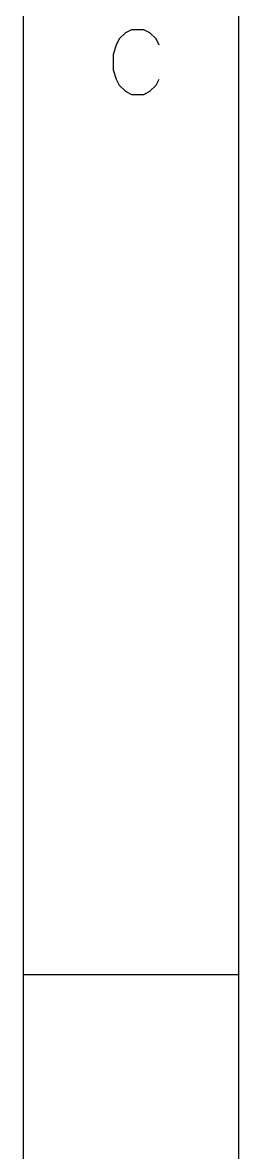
# Model space of a CAD drawing. Header units: millimetres. Extents: x 38 to 445, y 25 to 285.
# Drawn here: x 38.07 to 45.75, y 146.11 to 186.05 of the extents above; entities that cross this region are included whole.
import ezdxf

# ---------------------------------------------------------------- set-up
doc = ezdxf.new("R2010")
doc.units = ezdxf.units.MM
doc.layers.add('Mechanical16', color=56, linetype='Continuous')

msp = doc.modelspace()

# ---------------------------------------------------------------- linework, layer by layer
at = {"layer": 'Mechanical16'}
for p, q in [((41.928, 185.801), (41.71, 185.692)), ((42.363, 185.801), (41.928, 185.801)), ((42.581, 185.692), (42.363, 185.801)), ((41.493, 185.474), (41.384, 185.256)), ((41.71, 185.692), (41.493, 185.474)), ((42.799, 185.474), (42.581, 185.692)), ((42.908, 185.256), (42.799, 185.474)), ((41.384, 185.256), (41.275, 184.93)), ((41.275, 184.93), (41.275, 184.386)), ((41.275, 184.386), (41.384, 184.059)), ((41.384, 184.059), (41.493, 183.842)), ((41.493, 183.842), (41.71, 183.624)), ((42.581, 183.624), (42.799, 183.842)), ((42.799, 183.842), (42.908, 184.059)), ((41.71, 183.624), (41.928, 183.515)), ((41.928, 183.515), (42.363, 183.515)), ((42.363, 183.515), (42.581, 183.624))]:
    msp.add_line(p, q, dxfattribs=at)
at = {"layer": 'Mechanical16', "const_width": 0.0508}
for points in [[(38.1, 25.4), (38.1, 279.4)], [(45.72, 33.02), (45.72, 271.78)], [(38.1, 152.4), (45.72, 152.4)]]:
    msp.add_lwpolyline(points, dxfattribs=at)
at = {"layer": 'Mechanical16', "const_width": 0.0254}
for points in [[(38.087, 152.4, 1), (38.113, 152.4, 1)], [(45.707, 152.4, 1), (45.733, 152.4, 1)]]:
    msp.add_lwpolyline(points, format="xyb", close=True, dxfattribs=at)

doc.saveas('drawing.dxf')
